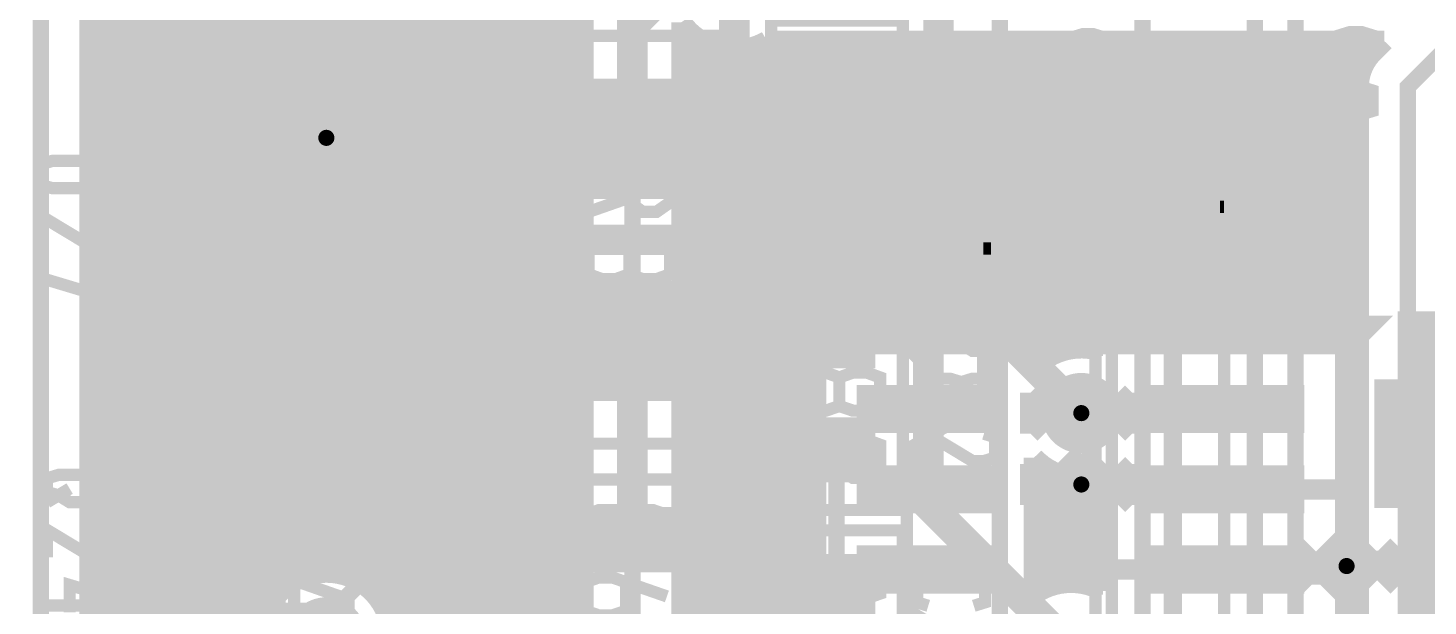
# Model space of a CAD drawing. Extents: x -10 to 131, y -93 to 209.
# Drawn here: x 94.71 to 112.14, y 41.16 to 48.36 of the extents above; entities that cross this region are included whole.
import ezdxf

# ---------------------------------------------------------------- set-up
doc = ezdxf.new("R2010")
doc.units = 0
doc.header["$MEASUREMENT"] = 0
doc.layers.get('0').update_dxf_attribs({"linetype": 'CONTINUOUS'})
for name, color, linetype in [('22-303-0_ASB', 7, 'CONTINUOUS'), ('22-303-0_AST', 7, 'CONTINUOUS'), ('22-303-0_BOT', 2, 'CONTINUOUS'), ('22-303-0_DRD', 6, 'CONTINUOUS'), ('22-303-0_DRL', 1, 'CONTINUOUS'), ('22-303-0_GND', 3, 'CONTINUOUS'), ('22-303-0_IN1', 10, 'CONTINUOUS'), ('22-303-0_SMB', 14, 'CONTINUOUS'), ('22-303-0_SMT', 9, 'CONTINUOUS'), ('22-303-0_SPB', 12, 'CONTINUOUS'), ('22-303-0_SPT', 11, 'CONTINUOUS'), ('22-303-0_SSB', 13, 'CONTINUOUS'), ('22-303-0_SST', 8, 'CONTINUOUS'), ('22-303-0_TOP', 15, 'CONTINUOUS'), ('THRUHOLE_TAP', 2, 'CONTINUOUS')]:
    doc.layers.add(name, color=color, linetype=linetype)

# ---------------------------------------------------------------- blocks, each defined once
blk = doc.blocks.new('ROUND_70')
at = {"const_width": 0.29972}
blk.add_lwpolyline([(-0.14986, 0, 1), (0.14986, 0, 1)], format="xyb", close=True, dxfattribs=at)
blk = doc.blocks.new('RECTANGLE_77')
blk.add_solid([(0.99949, 0.29972), (0.99949, -0.29972), (-0.99949, 0.29972), (-0.99949, -0.29972)])
blk = doc.blocks.new('RECTANGLE_78')
blk.add_solid([(0.84963, 0.29972), (0.84963, -0.29972), (-0.84963, 0.29972), (-0.84963, -0.29972)])
blk = doc.blocks.new('ROUND_117')
at = {"const_width": 0.10033}
blk.add_lwpolyline([(-0.050164, 0, 1), (0.050164, 0, 1)], format="xyb", close=True, dxfattribs=at)
blk = doc.blocks.new('ROUND_98')
at = {"const_width": 0.50038}
blk.add_lwpolyline([(-0.25019, 0, 1), (0.25019, 0, 1)], format="xyb", close=True, dxfattribs=at)
blk = doc.blocks.new('ROUND_100')
at = {"const_width": 0.50038}
blk.add_lwpolyline([(-0.25019, 0, 1), (0.25019, 0, 1)], format="xyb", close=True, dxfattribs=at)
blk = doc.blocks.new('ROUND_101')
at = {"const_width": 0.0635}
blk.add_lwpolyline([(-0.03175, 0, 1), (0.03175, 0, 1)], format="xyb", close=True, dxfattribs=at)
blk = doc.blocks.new('RECTANGLE_3')
blk.add_solid([(0.4826, 0.4064), (0.4826, -0.4064), (-0.4826, 0.4064), (-0.4826, -0.4064)])
blk = doc.blocks.new('RECTANGLE_10')
blk.add_solid([(1.6002, 0.8001), (1.6002, -0.8001), (-1.6002, 0.8001), (-1.6002, -0.8001)])
blk = doc.blocks.new('RECTANGLE_17')
blk.add_solid([(0.635, 0.508), (0.635, -0.508), (-0.635, 0.508), (-0.635, -0.508)])
blk = doc.blocks.new('RECTANGLE_44')
blk.add_solid([(0.7239, 0.7493), (0.7239, -0.7493), (-0.7239, 0.7493), (-0.7239, -0.7493)])
blk = doc.blocks.new('RECTANGLE_61')
blk.add_solid([(0.635, 0.3429), (0.635, -0.3429), (-0.635, 0.3429), (-0.635, -0.3429)])
blk = doc.blocks.new('ROUND_108')
at = {"const_width": 0.10033}
blk.add_lwpolyline([(-0.050164, 0, 1), (0.050164, 0, 1)], format="xyb", close=True, dxfattribs=at)

msp = doc.modelspace()

# ---------------------------------------------------------------- linework, layer by layer
at = {"layer": '22-303-0_ASB'}
for points, const_width in [([(109.5502, 47.6123), (109.5502, 45.01134), (109.34954, 44.81068), (108.20146, 44.81068), (108.20146, 39.41064), (109.34954, 39.41064), (109.5502, 39.21252), (109.5502, 36.61156), (106.70032, 36.61156), (106.70032, 40.50538), (105.6513, 41.11244), (105.6513, 43.11142), (106.70032, 43.71848), (106.70032, 47.6123), (106.90098, 47.81042), (109.34954, 47.81042), (109.5502, 47.6123), (106.70032, 47.6123)], 0.1524), ([(106.70032, 46.91126), (106.60126, 46.91126), (106.60126, 46.13148)], 0.1524), ([(109.5502, 46.91126), (109.601, 46.91126), (109.601, 46.13148), (109.601, 45.61078), (109.5502, 45.61078)], 0.1524), ([(106.70032, 46.13148), (106.60126, 46.13148), (106.60126, 45.61078), (106.60126, 43.66006)], 0.1524), ([(109.5502, 46.13148), (109.601, 46.13148)], 0.1524), ([(106.70032, 45.61078), (106.60126, 45.61078)], 0.1524), ([(109.601, 44.6405), (109.601, 45.61078)], 0.1524), ([(109.5502, 39.21252), (108.0008, 39.21252), (108.0008, 45.01134), (109.5502, 45.01134)], 0.1524), ([(108.0008, 45.01134), (108.20146, 44.81068)], 0.1524), ([(110.12932, 44.86148), (110.12932, 44.4373)], 0.254), ([(108.30052, 39.41064), (108.30052, 39.58082), (108.60024, 39.58082), (108.60024, 44.6405), (108.30052, 44.6405), (108.30052, 44.81068)], 0.1524), ([(109.00156, 39.58082), (108.92536, 39.58082), (108.92536, 44.6405), (109.00156, 44.6405), (109.00156, 39.58082), (109.601, 39.58082), (109.601, 38.61054), (109.5502, 38.61054)], 0.1524), ([(109.00156, 44.6405), (109.601, 44.6405), (109.601, 39.58082)], 0.1524), ([(110.12932, 44.64812), (111.39932, 44.64812), (111.1885, 44.4373)], 0.254), ([(106.60126, 43.73626), (105.90022, 43.73626), (105.90022, 43.48734), (106.30154, 43.48734)], 0.1524), ([(108.60024, 43.48734), (108.56976, 43.48734), (108.56976, 43.73626), (108.60024, 43.73626)], 0.1524), ([(109.601, 43.48734), (110.50016, 43.48734), (110.50016, 43.73626), (109.601, 43.73626)], 0.1524), ([(112.27054, 43.50512), (111.92002, 43.50512), (111.92002, 42.85488), (112.27054, 42.85488)], 0.1524), ([(108.60024, 42.48658), (108.56976, 42.48658), (108.56976, 42.7355), (108.60024, 42.7355)], 0.1524), ([(109.601, 42.48658), (110.50016, 42.48658), (110.50016, 42.7355), (109.601, 42.7355)], 0.1524), ([(108.60024, 41.48582), (108.56976, 41.48582), (108.56976, 41.73728), (108.60024, 41.73728)], 0.1524), ([(109.601, 41.48582), (110.50016, 41.48582), (110.50016, 41.73728), (109.601, 41.73728)], 0.1524)]:
    msp.add_lwpolyline(points, dxfattribs=dict(at, const_width=const_width))
at = {"layer": '22-303-0_AST', "const_width": 0.1524}
for points in [[(100.5205, 48.0695), (100.5205, 50.9905), (98.8822, 50.9905), (98.8822, 48.0695), (100.5205, 48.0695)], [(105.6005, 45.5295), (105.6005, 48.4505), (103.9622, 48.4505), (103.9622, 45.5295), (105.6005, 45.5295)], [(103.505, 43.18), (103.505, 48.26), (100.965, 48.26), (100.965, 43.18), (103.505, 43.18)], [(104.81056, 47.95266), (104.81056, 47.59706), (104.98074, 47.47768), (105.15092, 47.47768), (105.31856, 47.59706), (105.31856, 47.95266), (104.30256, 47.95266)], [(100.7618, 47.625), (96.1898, 47.625), (96.1898, 44.45), (100.7618, 44.45), (100.7618, 47.625)], [(104.81056, 47.65548), (104.30256, 47.47768)], [(104.81056, 46.6979), (104.98074, 46.63948), (105.15092, 46.63948), (105.31856, 46.6979), (105.31856, 47.0535), (105.15092, 47.11446), (104.98074, 47.11446), (104.81056, 47.0535), (104.81056, 46.6979), (104.64292, 46.63948), (104.47274, 46.63948), (104.30256, 46.6979), (104.30256, 47.0535), (104.47274, 47.11446), (104.64292, 47.11446), (104.81056, 47.0535)], [(99.00666, 46.46422), (98.16084, 46.46422), (97.99066, 46.52264), (97.99066, 46.87824), (98.16084, 46.9392), (99.00666, 46.9392)], [(102.1969, 46.54296), (102.1969, 46.18736), (102.36454, 46.06798), (102.53472, 46.06798), (102.7049, 46.18736), (102.7049, 46.54296), (101.6889, 46.54296)], [(97.99066, 45.62602), (97.99066, 46.101), (98.66884, 45.62602), (98.83648, 45.62602), (99.00666, 45.68444), (99.00666, 46.04004), (98.83648, 46.101)], [(102.1969, 46.24578), (101.6889, 46.06798)], [(104.30256, 46.09846), (104.47274, 46.2153), (104.64292, 46.27626), (104.98074, 46.27626), (105.15092, 46.2153), (105.31856, 46.09846), (105.31856, 45.97908), (105.15092, 45.8597), (104.98074, 45.80128), (104.64292, 45.80128), (104.47274, 45.8597), (104.30256, 45.97908), (104.30256, 46.09846)], [(102.1969, 45.29074), (102.36454, 45.22978), (102.53472, 45.22978), (102.7049, 45.29074), (102.7049, 45.64634), (102.53472, 45.70476), (102.36454, 45.70476), (102.1969, 45.64634), (102.1969, 45.29074), (102.02672, 45.22978), (101.85654, 45.22978), (101.6889, 45.29074), (101.6889, 45.64634), (101.85654, 45.70476), (102.02672, 45.70476), (102.1969, 45.64634)], [(97.99066, 45.14342), (99.00666, 44.78782), (99.00666, 45.2628)], [(105.6005, 42.3545), (105.6005, 45.2755), (103.9622, 45.2755), (103.9622, 42.3545), (105.6005, 42.3545)], [(104.81056, 44.90466), (104.81056, 44.54906), (104.98074, 44.42968), (105.15092, 44.42968), (105.31856, 44.54906), (105.31856, 44.90466), (104.30256, 44.90466)], [(101.6889, 44.51096), (101.6889, 44.74718)], [(101.6889, 44.63034), (102.7049, 44.63034), (102.53472, 44.74718)], [(104.81056, 44.60748), (104.30256, 44.42968)], [(104.81056, 43.6499), (104.98074, 43.59148), (105.15092, 43.59148), (105.31856, 43.6499), (105.31856, 44.0055), (105.15092, 44.06646), (104.98074, 44.06646), (104.81056, 44.0055), (104.81056, 43.6499), (104.64292, 43.59148), (104.47274, 43.59148), (104.30256, 43.6499), (104.30256, 44.0055), (104.47274, 44.06646), (104.64292, 44.06646), (104.81056, 44.0055)], [(96.139, 43.942), (100.711, 43.942), (100.711, 42.164), (100.457, 41.91), (100.711, 41.656), (100.711, 39.878), (96.139, 39.878), (96.139, 43.942)], [(112.27054, 43.50512), (111.92002, 43.50512), (111.92002, 42.85488), (112.27054, 42.85488)], [(97.85604, 43.1546), (97.68586, 43.09364), (97.68586, 42.85742), (97.85604, 42.799), (98.02368, 42.67962), (98.53168, 42.67962), (98.70186, 42.73804), (98.70186, 43.09364), (98.53168, 43.1546), (97.85604, 43.1546)], [(104.30256, 42.75328), (104.30256, 43.22826), (104.98074, 42.75328), (105.15092, 42.75328), (105.31856, 42.8117), (105.31856, 43.1673), (105.15092, 43.22826)], [(98.02368, 42.91584), (97.68586, 42.67962)], [(101.4095, 42.7355), (101.4095, 39.8145), (103.0478, 39.8145), (103.0478, 42.7355), (101.4095, 42.7355)], [(97.68586, 41.84142), (97.68586, 42.3164), (98.36404, 41.84142), (98.53168, 41.84142), (98.70186, 41.89984), (98.70186, 42.25544), (98.53168, 42.3164)], [(101.8159, 41.87952), (101.64826, 41.93794), (101.64826, 42.29354), (101.8159, 42.35196), (102.49408, 42.35196), (102.66426, 42.29354), (102.66426, 41.93794), (102.49408, 41.87952)], [(105.6005, 39.1795), (105.6005, 42.1005), (103.9622, 42.1005), (103.9622, 39.1795), (105.6005, 39.1795)], [(104.47274, 41.25468), (104.30256, 41.3131), (104.30256, 41.6687), (104.47274, 41.72966), (105.15092, 41.72966), (105.31856, 41.6687), (105.31856, 41.3131), (105.15092, 41.25468)], [(98.02368, 41.00322), (98.02368, 41.4782), (98.70186, 41.23944), (98.70186, 41.1226), (97.68586, 41.1226)], [(102.15626, 41.45534), (102.15626, 41.09974), (101.98608, 41.04132), (101.8159, 41.04132), (101.64826, 41.09974), (101.64826, 41.45534), (101.8159, 41.51376), (101.98608, 41.51376), (102.66426, 41.27754)]]:
    msp.add_lwpolyline(points, dxfattribs=at)
at = {"layer": '22-303-0_BOT'}
for points, const_width in [([(102.235, 19.431), (102.235, 49.911), (103.378, 51.054), (115.951, 51.054), (118.11, 53.213), (118.11, 81.534), (119.634, 83.058)], 0.2032), ([(95.8342, 58.10758), (95.8342, 34.0106)], 0.254), ([(96.0628, 58.10758), (96.0628, 33.85566)], 0.254), ([(96.2914, 58.10758), (96.2914, 33.45434)], 0.254), ([(96.52, 58.10758), (96.52, 17.3736)], 0.254), ([(96.7486, 58.10758), (96.7486, 17.3736)], 0.254), ([(96.9772, 58.10758), (96.9772, 17.47266)], 0.254), ([(97.2058, 58.10758), (97.2058, 17.5006)], 0.254), ([(97.4344, 58.10758), (97.4344, 17.5006)], 0.254), ([(97.663, 58.10758), (97.663, 41.0337)], 0.254), ([(97.8916, 58.10758), (97.8916, 41.37406)], 0.254), ([(98.1202, 58.10758), (98.1202, 41.51376)], 0.254), ([(98.3488, 58.10758), (98.3488, 41.56964)], 0.254), ([(98.5774, 58.10758), (98.5774, 41.55948)], 0.254), ([(98.806, 58.10758), (98.806, 41.4782)], 0.254), ([(99.0346, 58.10758), (99.0346, 41.29532)], 0.254), ([(99.2632, 58.10758), (99.2632, 17.5006)], 0.254), ([(99.4918, 58.10758), (99.4918, 21.63826)], 0.254), ([(99.7204, 58.10758), (99.7204, 21.8059)], 0.254), ([(99.949, 58.10758), (99.949, 34.1757)], 0.254), ([(100.1776, 58.10758), (100.1776, 34.51606)], 0.254), ([(100.4062, 58.10758), (100.4062, 34.65576)], 0.254), ([(100.6348, 58.10758), (100.6348, 34.71164)], 0.254), ([(100.8634, 58.10758), (100.8634, 34.70148)], 0.254), ([(101.092, 58.10758), (101.092, 34.6202)], 0.254), ([(101.3206, 58.10758), (101.3206, 34.43732)], 0.254), ([(101.5492, 58.10758), (101.5492, 19.85772)], 0.254), ([(94.869, 51.816), (94.869, 22.479), (94.234, 21.844), (94.234, 17.78), (93.091, 16.637), (92.583, 16.637), (91.948, 16.002), (90.551, 16.002)], 0.2032), ([(95.6056, 51.48326), (95.6056, 34.0741)], 0.254), ([(95.4786, 51.28514), (95.4786, 34.08172)], 0.254), ([(101.6254, 49.911), (101.6254, 19.95932)], 0.254), ([(102.8446, 48.43018), (102.8446, 19.95932)], 0.254), ([(102.9208, 48.3362), (102.9208, 19.85772)], 0.254), ([(115.951, 48.133), (115.697, 48.387), (112.649, 48.387), (111.887, 47.625), (111.887, 32.893), (110.871, 31.877), (110.871, 24.892), (110.236, 24.257), (110.236, 20.828), (110.871, 20.193), (114.3, 20.193), (114.3, 20.701), (116.459, 22.86), (116.586, 22.86)], 0.2032), ([(101.6254, 48.2854), (95.4786, 48.2854)], 0.254), ([(102.97414, 48.2854), (102.8446, 48.2854)], 0.254), ([(103.1494, 48.16856), (103.1494, 19.1516)], 0.254), ([(103.8352, 48.1584), (103.8352, 19.1516)], 0.254), ([(111.5949, 48.1965), (103.9114, 48.1965)], 0.254), ([(111.5949, 48.1965), (103.9114, 48.1965)], 0.254), ([(104.0638, 48.1965), (104.0638, 19.1516)], 0.254), ([(104.2924, 48.1965), (104.2924, 19.1516)], 0.254), ([(104.521, 48.1965), (104.521, 24.7777)], 0.254), ([(104.7496, 48.1965), (104.7496, 44.41952)], 0.254), ([(104.9782, 48.1965), (104.9782, 44.41952)], 0.254), ([(105.2068, 48.1965), (105.2068, 44.41952)], 0.254), ([(105.4354, 48.1965), (105.4354, 44.41952)], 0.254), ([(105.664, 48.1965), (105.664, 44.41952)], 0.254), ([(105.8926, 48.1965), (105.8926, 44.41952)], 0.254), ([(106.1212, 48.1965), (106.1212, 44.41952)], 0.254), ([(106.3498, 48.1965), (106.3498, 44.41952)], 0.254), ([(106.5784, 48.1965), (106.5784, 44.41952)], 0.254), ([(106.807, 48.1965), (106.807, 44.41952)], 0.254), ([(107.0356, 48.1965), (107.0356, 44.41952)], 0.254), ([(107.2642, 48.1965), (107.2642, 44.14266)], 0.254), ([(107.4928, 48.1965), (107.4928, 44.2976)], 0.254), ([(107.7214, 48.1965), (107.7214, 44.3611)], 0.254), ([(107.95, 48.1965), (107.95, 44.35856)], 0.254), ([(108.1786, 48.1965), (108.1786, 44.41952)], 0.254), ([(108.4072, 48.1965), (108.4072, 44.41952)], 0.254), ([(108.6358, 48.1965), (108.6358, 44.41952)], 0.254), ([(108.8644, 48.1965), (108.8644, 44.41952)], 0.254), ([(109.093, 48.1965), (109.093, 44.41952)], 0.254), ([(109.3216, 48.1965), (109.3216, 44.41952)], 0.254), ([(109.5502, 48.1965), (109.5502, 44.41952)], 0.254), ([(109.7788, 48.1965), (109.7788, 44.41952)], 0.254), ([(110.0074, 48.1965), (110.0074, 44.41952)], 0.254), ([(110.236, 48.1965), (110.236, 44.41952)], 0.254), ([(110.4646, 48.1965), (110.4646, 44.41952)], 0.254), ([(110.6932, 48.1965), (110.6932, 44.41952)], 0.254), ([(110.9218, 48.1965), (110.9218, 44.41952)], 0.254), ([(111.1504, 48.1965), (111.1504, 33.01746)], 0.254), ([(111.379, 48.1965), (111.379, 47.96028)], 0.254), ([(111.5949, 48.1965), (111.4552, 48.0568)], 0.254), ([(101.6254, 48.0568), (95.4786, 48.0568)], 0.254), ([(111.4552, 48.0568), (102.8446, 48.0568)], 0.254), ([(103.378, 48.09744), (103.378, 19.1516)], 0.254), ([(103.6066, 48.09236), (103.6066, 19.1516)], 0.254), ([(101.6254, 47.8282), (95.4786, 47.8282)], 0.254), ([(111.31296, 47.8282), (102.8446, 47.8282)], 0.254), ([(111.2774, 47.625), (111.2774, 33.14446)], 0.254), ([(101.6254, 47.5996), (95.4786, 47.5996)], 0.254), ([(111.2774, 47.5996), (102.8446, 47.5996)], 0.254), ([(101.6254, 47.371), (95.4786, 47.371)], 0.254), ([(111.2774, 47.371), (102.8446, 47.371)], 0.254), ([(101.6254, 47.1424), (95.4786, 47.1424)], 0.254), ([(111.2774, 47.1424), (102.8446, 47.1424)], 0.254), ([(101.6254, 46.9138), (95.4786, 46.9138)], 0.254), ([(111.2774, 46.9138), (102.8446, 46.9138)], 0.254), ([(101.6254, 46.6852), (95.4786, 46.6852)], 0.254), ([(111.2774, 46.6852), (102.8446, 46.6852)], 0.254), ([(101.6254, 46.4566), (95.4786, 46.4566)], 0.254), ([(111.2774, 46.4566), (102.8446, 46.4566)], 0.254), ([(101.6254, 46.228), (95.4786, 46.228)], 0.254), ([(111.2774, 46.228), (102.8446, 46.228)], 0.254), ([(101.6254, 45.9994), (95.4786, 45.9994)], 0.254), ([(111.2774, 45.9994), (102.8446, 45.9994)], 0.254), ([(101.6254, 45.7708), (95.4786, 45.7708)], 0.254), ([(111.2774, 45.7708), (102.8446, 45.7708)], 0.254), ([(101.6254, 45.5422), (95.4786, 45.5422)], 0.254), ([(111.2774, 45.5422), (102.8446, 45.5422)], 0.254), ([(101.6254, 45.3136), (95.4786, 45.3136)], 0.254), ([(111.2774, 45.3136), (102.8446, 45.3136)], 0.254), ([(101.6254, 45.085), (95.4786, 45.085)], 0.254), ([(111.2774, 45.085), (102.8446, 45.085)], 0.254), ([(101.6254, 44.8564), (95.4786, 44.8564)], 0.254), ([(111.2774, 44.8564), (102.8446, 44.8564)], 0.254), ([(101.6254, 44.6278), (95.4786, 44.6278)], 0.254), ([(111.2774, 44.6278), (102.8446, 44.6278)], 0.254), ([(101.6254, 44.3992), (95.4786, 44.3992)], 0.254), ([(104.51846, 44.3992), (102.8446, 44.3992)], 0.254), ([(104.51846, 44.41952), (104.51846, 43.41876)], 0.254), ([(107.23372, 44.41952), (104.51846, 44.41952)], 0.254), ([(107.23372, 44.41952), (107.23372, 44.11218)], 0.254), ([(108.09224, 44.3992), (107.23372, 44.3992)], 0.254), ([(108.09224, 44.41952), (108.09224, 44.323)], 0.254), ([(111.10976, 44.41952), (108.09224, 44.41952)], 0.254), ([(111.10976, 44.41952), (111.10976, 43.41876)], 0.254), ([(111.2774, 44.3992), (111.10976, 44.3992)], 0.254), ([(101.6254, 44.1706), (95.4786, 44.1706)], 0.254), ([(104.51846, 44.1706), (102.8446, 44.1706)], 0.254), ([(107.29214, 44.1706), (107.23372, 44.1706)], 0.254), ([(111.2774, 44.1706), (111.10976, 44.1706)], 0.254), ([(101.6254, 43.942), (95.4786, 43.942)], 0.254), ([(104.51846, 43.942), (102.8446, 43.942)], 0.254), ([(111.2774, 43.942), (111.10976, 43.942)], 0.254), ([(101.6254, 43.7134), (95.4786, 43.7134)], 0.254), ([(104.51846, 43.7134), (102.8446, 43.7134)], 0.254), ([(109.601, 43.6118), (108.55452, 43.6118), (108.50372, 43.561), (107.823, 43.561)], 0.381), ([(111.2774, 43.7134), (111.10976, 43.7134)], 0.254), ([(101.6254, 43.4848), (95.4786, 43.4848)], 0.254), ([(104.51846, 43.4848), (102.8446, 43.4848)], 0.254), ([(111.2774, 43.4848), (111.10976, 43.4848)], 0.254), ([(104.51846, 43.41876), (104.51846, 42.80408)], 0.254), ([(111.10976, 43.41876), (111.10976, 42.80408)], 0.254), ([(101.6254, 43.2562), (95.4786, 43.2562)], 0.254), ([(104.51846, 43.2562), (102.8446, 43.2562)], 0.254), ([(111.2774, 43.2562), (111.10976, 43.2562)], 0.254), ([(101.6254, 43.0276), (95.4786, 43.0276)], 0.254), ([(104.51846, 43.0276), (102.8446, 43.0276)], 0.254), ([(107.23372, 43.00728), (107.23372, 42.80408)], 0.254), ([(107.2642, 42.9768), (107.2642, 41.32326)], 0.254), ([(111.2774, 43.0276), (111.10976, 43.0276)], 0.254), ([(101.6254, 42.799), (95.4786, 42.799)], 0.254), ([(104.51846, 42.799), (102.8446, 42.799)], 0.254), ([(104.51846, 42.80408), (104.51846, 42.42054)], 0.254), ([(107.23372, 42.80408), (107.23372, 42.42054)], 0.254), ([(107.55376, 42.799), (107.23372, 42.799)], 0.254), ([(107.4928, 42.8244), (107.4928, 41.42232)], 0.254), ([(107.7214, 42.75836), (107.7214, 41.44772)], 0.254), ([(107.95, 42.76344), (107.95, 41.40708)], 0.254), ([(108.09224, 42.799), (108.09224, 42.42054)], 0.254), ([(111.10976, 42.80408), (111.10976, 42.42054)], 0.254), ([(111.2774, 42.799), (111.10976, 42.799)], 0.254), ([(101.6254, 42.5704), (95.4786, 42.5704)], 0.254), ([(104.51846, 42.5704), (102.8446, 42.5704)], 0.254), ([(108.09224, 42.5704), (107.23372, 42.5704)], 0.254), ([(107.823, 42.672), (107.88396, 42.61104), (109.601, 42.61104)], 0.381), ([(108.09224, 42.61104), (109.601, 42.61104)], 0.254), ([(111.10976, 42.61104), (109.601, 42.61104)], 0.254), ([(111.2774, 42.5704), (111.10976, 42.5704)], 0.254), ([(104.51846, 42.42054), (104.51846, 41.80332)], 0.254), ([(107.23372, 42.42054), (107.23372, 41.80332)], 0.254), ([(108.09224, 42.42054), (108.09224, 41.80332)], 0.254), ([(111.10976, 42.42054), (111.10976, 41.80332)], 0.254), ([(101.6254, 42.3418), (95.4786, 42.3418)], 0.254), ([(104.51846, 42.3418), (102.8446, 42.3418)], 0.254), ([(108.09224, 42.3418), (107.23372, 42.3418)], 0.254), ([(111.2774, 42.3418), (111.10976, 42.3418)], 0.254), ([(101.6254, 42.1132), (95.4786, 42.1132)], 0.254), ([(104.51846, 42.1132), (102.8446, 42.1132)], 0.254), ([(108.09224, 42.1132), (107.23372, 42.1132)], 0.254), ([(111.2774, 42.1132), (111.10976, 42.1132)], 0.254), ([(101.6254, 41.8846), (95.4786, 41.8846)], 0.254), ([(104.51846, 41.8846), (102.8446, 41.8846)], 0.254), ([(108.09224, 41.8846), (107.23372, 41.8846)], 0.254), ([(111.2774, 41.8846), (111.10976, 41.8846)], 0.254), ([(104.51846, 41.80332), (104.51846, 41.41978)], 0.254), ([(107.23372, 41.80332), (107.23372, 41.41978)], 0.254), ([(108.09224, 41.80332), (108.09224, 41.41978)], 0.254), ([(109.601, 41.61282), (111.252, 41.61282), (111.29518, 41.656), (111.125, 41.656)], 0.381), ([(111.125, 41.656), (111.29518, 41.656), (111.252, 41.61282), (109.601, 41.61282)], 0.381), ([(111.10976, 41.80332), (111.10976, 41.41978)], 0.254), ([(101.6254, 41.656), (95.4786, 41.656)], 0.254), ([(104.51846, 41.656), (102.8446, 41.656)], 0.254), ([(108.09224, 41.656), (107.23372, 41.656)], 0.254), ([(108.09224, 41.61282), (109.601, 41.61282)], 0.254), ([(111.10976, 41.61282), (109.601, 41.61282)], 0.254), ([(111.2774, 41.656), (111.10976, 41.656)], 0.254), ([(97.96018, 41.4274), (95.4786, 41.4274)], 0.254), ([(101.6254, 41.4274), (98.88982, 41.4274)], 0.254), ([(104.51846, 41.4274), (102.8446, 41.4274)], 0.254), ([(104.51846, 41.41978), (104.51846, 40.8051)], 0.254), ([(107.51566, 41.4274), (107.23372, 41.4274)], 0.254), ([(107.23372, 41.41978), (107.23372, 41.30294)], 0.254), ([(108.09224, 41.4274), (107.87634, 41.4274)], 0.254), ([(108.09224, 41.41978), (108.09224, 41.34358)], 0.254), ([(111.2774, 41.4274), (111.10976, 41.4274)], 0.254), ([(111.10976, 41.41978), (111.10976, 40.8051)], 0.254), ([(97.74174, 41.1988), (95.4786, 41.1988)], 0.254), ([(101.6254, 41.1988), (99.10826, 41.1988)], 0.254), ([(104.51846, 41.1988), (102.8446, 41.1988)], 0.254), ([(111.2774, 41.1988), (111.10976, 41.1988)], 0.254)]:
    msp.add_lwpolyline(points, dxfattribs=dict(at, const_width=const_width))
at = {"layer": '22-303-0_BOT', "const_width": 0.254}
for points in [[(102.8446, 48.43018, 0.2440527), (103.505, 48.08742)], [(102.8446, 48.43018, 0.2440527), (103.505, 48.08742)], [(103.505, 48.08728, 0.1325025), (103.9112, 48.19685)], [(103.505, 48.08728, 0.1325025), (103.9112, 48.19685)], [(111.4552, 48.0568, 0.1989124), (111.27634, 47.625)], [(111.4552, 48.0568, 0.1989124), (111.27634, 47.625)], [(107.823, 44.36872, 0.2076066), (107.2331, 44.11276)], [(108.09224, 44.323, 0.085115), (107.823, 44.36917)], [(107.23372, 43.00728, 0.207008), (107.823, 42.75239)], [(107.823, 42.75328, 0.0851145), (108.09209, 42.79942)], [(98.425, 41.57472, 0.4142136), (97.61728, 40.767)], [(99.23272, 40.767, 0.4142136), (98.425, 41.57472)], [(107.696, 41.44772, 0.1534184), (107.23399, 41.30254)], [(108.09224, 41.34358, 0.1289333), (107.696, 41.44748)]]:
    msp.add_lwpolyline(points, format="xyb", dxfattribs=at)
at = {"layer": '22-303-0_DRD', "const_width": 0.254}
for points in [[(97.79, 46.736), (98.425, 47.371)], [(97.79, 46.736), (98.425, 47.371)], [(98.425, 47.371), (99.06, 46.736)], [(98.425, 47.371), (99.06, 46.736)], [(97.79, 47.244), (97.79, 46.736)], [(98.425, 46.609), (97.79, 47.244)], [(97.79, 47.244), (97.79, 46.736)], [(98.425, 46.609), (97.79, 47.244)], [(99.06, 47.244), (98.425, 46.609)], [(99.06, 47.244), (98.425, 46.609)], [(99.06, 46.736), (99.06, 47.244)], [(99.06, 46.736), (99.06, 47.244)], [(107.188, 43.307), (107.823, 43.942)], [(107.188, 43.815), (107.188, 43.307)], [(107.823, 43.18), (107.188, 43.815)], [(107.823, 43.942), (108.458, 43.307)], [(108.458, 43.815), (107.823, 43.18)], [(108.458, 43.307), (108.458, 43.815)], [(107.188, 42.418), (107.823, 43.053)], [(107.188, 42.926), (107.188, 42.418)], [(107.823, 42.291), (107.188, 42.926)], [(107.823, 43.053), (108.458, 42.418)], [(108.458, 42.926), (107.823, 42.291)], [(108.458, 42.418), (108.458, 42.926)], [(110.49, 41.402), (111.125, 42.037)], [(110.49, 41.402), (111.125, 42.037)], [(110.49, 41.91), (110.49, 41.402)], [(111.125, 41.275), (110.49, 41.91)], [(110.49, 41.91), (110.49, 41.402)], [(111.125, 41.275), (110.49, 41.91)], [(111.125, 42.037), (111.76, 41.402)], [(111.125, 42.037), (111.76, 41.402)], [(111.76, 41.91), (111.125, 41.275)], [(111.76, 41.91), (111.125, 41.275)], [(111.76, 41.402), (111.76, 41.91)], [(111.76, 41.402), (111.76, 41.91)], [(97.79, 40.513), (98.425, 41.148)], [(98.425, 41.148), (99.06, 40.513)]]:
    msp.add_lwpolyline(points, dxfattribs=at)
at = {"layer": '22-303-0_IN1'}
for points, const_width in [([(111.76, 95.504), (111.76, 80.899), (112.014, 80.645), (112.014, 66.929), (113.538, 65.405), (113.538, 64.389), (112.395, 63.246), (112.395, 62.611), (112.522, 62.484), (112.522, 54.864), (110.49, 52.832), (110.49, 38.862), (110.871, 38.481), (110.871, 29.591), (111.379, 29.083), (111.379, 26.416), (110.998, 26.035), (110.998, 22.098), (109.982, 21.082), (109.982, 18.669)], 0.2032), ([(112.903, 65.151), (112.522, 65.151), (112.014, 64.643), (112.014, 63.627), (111.9505, 63.627), (111.9505, 62.357), (112.014, 62.357), (112.014, 54.991), (109.982, 52.959), (109.982, 31.369), (109.601, 30.988), (109.601, 29.845), (110.871, 28.575), (110.871, 26.797), (110.49, 26.416), (110.49, 22.225), (107.95, 19.685), (107.95, 18.669)], 0.2032), ([(74.93, -17.78), (74.93, -17.907), (79.883, -22.86), (101.346, -22.86), (105.283, -18.923), (105.283, -13.335), (111.506, -7.112), (111.506, -0.762), (108.585, 2.159), (108.585, 16.891), (107.315, 18.161), (107.315, 27.305), (108.585, 28.575), (108.585, 56.515)], 0.2032), ([(106.807, 54.61), (106.807, 17.907), (108.077, 16.637), (108.077, 6.35), (107.315, 5.588), (107.315, 1.143)], 0.2032), ([(106.172, -1.143), (106.172, 5.715), (107.569, 7.112), (107.569, 16.383), (104.521, 19.431), (104.521, 33.782), (103.505, 34.798), (103.505, 48.895)], 0.381), ([(114.554, 44.704), (111.887, 44.704), (111.887, 40.767)], 0.254), ([(111.9886, 44.704), (111.9886, 40.767)], 0.254), ([(112.2172, 44.704), (112.2172, 40.767)], 0.254), ([(114.7318, 44.5262), (111.887, 44.5262)], 0.254), ([(114.9604, 44.2976), (111.887, 44.2976)], 0.254), ([(115.189, 44.069), (111.887, 44.069)], 0.254), ([(115.189, 43.8404), (111.887, 43.8404)], 0.254), ([(115.189, 43.6118), (111.887, 43.6118)], 0.254), ([(115.189, 43.3832), (111.887, 43.3832)], 0.254), ([(115.189, 43.1546), (111.887, 43.1546)], 0.254), ([(115.189, 42.926), (111.887, 42.926)], 0.254), ([(115.189, 42.6974), (111.887, 42.6974)], 0.254), ([(115.189, 42.4688), (111.887, 42.4688)], 0.254), ([(115.189, 42.2402), (111.887, 42.2402)], 0.254), ([(115.189, 42.0116), (111.887, 42.0116)], 0.254), ([(115.189, 41.783), (111.887, 41.783)], 0.254), ([(115.189, 41.5544), (111.887, 41.5544)], 0.254), ([(115.189, 41.3258), (111.887, 41.3258)], 0.254), ([(115.189, 41.0972), (111.887, 41.0972)], 0.254)]:
    msp.add_lwpolyline(points, dxfattribs=dict(at, const_width=const_width))
at = {"layer": '22-303-0_SSB'}
for points, const_width in [([(109.5502, 47.6123), (109.5502, 45.01134), (109.34954, 44.81068), (108.20146, 44.81068), (108.20146, 39.41064), (109.34954, 39.41064), (109.5502, 39.21252), (109.5502, 36.61156), (106.70032, 36.61156), (106.70032, 40.50538), (105.6513, 41.11244), (105.6513, 43.11142), (106.70032, 43.71848), (106.70032, 47.6123), (106.90098, 47.81042), (109.34954, 47.81042), (109.5502, 47.6123), (106.70032, 47.6123)], 0.1524), ([(106.70032, 46.91126), (106.60126, 46.91126), (106.60126, 46.13148)], 0.1524), ([(109.5502, 46.91126), (109.601, 46.91126), (109.601, 46.13148), (109.601, 45.61078), (109.5502, 45.61078)], 0.1524), ([(106.70032, 46.13148), (106.60126, 46.13148), (106.60126, 45.61078), (106.60126, 43.66006)], 0.1524), ([(109.5502, 46.13148), (109.601, 46.13148)], 0.1524), ([(106.70032, 45.61078), (106.60126, 45.61078)], 0.1524), ([(109.601, 44.6405), (109.601, 45.61078)], 0.1524), ([(109.5502, 39.21252), (108.0008, 39.21252), (108.0008, 45.01134), (109.5502, 45.01134)], 0.1524), ([(108.0008, 45.01134), (108.20146, 44.81068)], 0.1524), ([(110.12932, 44.86148), (110.12932, 44.4373)], 0.254), ([(108.30052, 39.41064), (108.30052, 39.58082), (108.60024, 39.58082), (108.60024, 44.6405), (108.30052, 44.6405), (108.30052, 44.81068)], 0.1524), ([(109.00156, 39.58082), (108.92536, 39.58082), (108.92536, 44.6405), (109.00156, 44.6405), (109.00156, 39.58082), (109.601, 39.58082), (109.601, 38.61054), (109.5502, 38.61054)], 0.1524), ([(109.00156, 44.6405), (109.601, 44.6405), (109.601, 39.58082)], 0.1524), ([(110.12932, 44.64812), (111.39932, 44.64812), (111.1885, 44.4373)], 0.254), ([(106.60126, 43.73626), (105.90022, 43.73626), (105.90022, 43.48734), (106.30154, 43.48734)], 0.1524), ([(108.60024, 43.48734), (108.56976, 43.48734), (108.56976, 43.73626), (108.60024, 43.73626)], 0.1524), ([(109.601, 43.48734), (110.50016, 43.48734), (110.50016, 43.73626), (109.601, 43.73626)], 0.1524), ([(108.60024, 42.48658), (108.56976, 42.48658), (108.56976, 42.7355), (108.60024, 42.7355)], 0.1524), ([(109.601, 42.48658), (110.50016, 42.48658), (110.50016, 42.7355), (109.601, 42.7355)], 0.1524), ([(108.60024, 41.48582), (108.56976, 41.48582), (108.56976, 41.73728), (108.60024, 41.73728)], 0.1524), ([(109.601, 41.48582), (110.50016, 41.48582), (110.50016, 41.73728), (109.601, 41.73728)], 0.1524)]:
    msp.add_lwpolyline(points, dxfattribs=dict(at, const_width=const_width))
at = {"layer": '22-303-0_SST', "const_width": 0.1524}
for points in [[(100.5205, 48.0695), (100.5205, 50.9905), (98.8822, 50.9905), (98.8822, 48.0695), (100.5205, 48.0695)], [(105.6005, 45.5295), (105.6005, 48.4505), (103.9622, 48.4505), (103.9622, 45.5295), (105.6005, 45.5295)], [(103.505, 43.18), (100.965, 43.18), (100.965, 48.26), (103.505, 48.26), (103.505, 43.18)], [(107.69346, 47.98314), (107.69346, 48.23714), (107.8357, 48.28032), (107.9754, 48.28032), (108.11764, 48.23714), (108.11764, 47.98314), (107.9754, 47.93996), (107.8357, 47.93996), (107.27182, 48.11014)], [(111.02848, 48.01108), (111.02848, 48.26508), (111.16818, 48.30826), (111.31042, 48.30826), (111.45012, 48.26508), (111.45012, 48.01108), (111.31042, 47.9679), (111.16818, 47.9679), (110.6043, 48.13808)], [(108.6993, 48.0949), (109.54512, 47.8409), (109.54512, 48.18126)], [(106.45648, 47.72406), (106.45648, 47.47006), (106.59618, 47.3837), (106.73842, 47.3837), (106.87812, 47.47006), (106.87812, 47.72406), (106.0323, 47.72406)], [(110.6043, 47.2821), (110.6043, 47.62246), (111.16818, 47.2821), (111.31042, 47.2821), (111.45012, 47.32528), (111.45012, 47.57928), (111.31042, 47.62246)], [(100.5078, 47.625), (100.7364, 47.625), (100.7364, 44.45), (96.1898, 44.45), (96.1898, 47.625), (100.5078, 47.625)], [(106.45648, 47.5107), (106.0323, 47.3837)], [(107.41152, 47.59452), (107.27182, 47.50816), (107.27182, 47.34052), (107.41152, 47.25416), (107.55376, 47.25416), (107.8357, 47.42434), (108.11764, 47.25416), (108.11764, 47.59452)], [(108.98124, 47.1551), (108.98124, 47.49546), (109.54512, 47.32528), (109.54512, 47.24146), (108.6993, 47.24146)], [(106.45648, 46.74108), (106.59618, 46.6979), (106.73842, 46.6979), (106.87812, 46.74108), (106.87812, 46.99508), (106.73842, 47.03826), (106.59618, 47.03826), (106.45648, 46.99508), (106.45648, 46.74108), (106.31424, 46.6979), (106.172, 46.6979), (106.0323, 46.74108), (106.0323, 46.99508), (106.172, 47.03826), (106.31424, 47.03826), (106.45648, 46.99508)], [(95.7199, 46.36262), (95.01378, 46.36262), (94.87154, 46.4058), (94.87154, 46.6598), (95.01378, 46.70298), (95.7199, 46.70298)], [(106.0323, 46.22546), (106.172, 46.30928), (106.31424, 46.35246), (106.59618, 46.35246), (106.73842, 46.30928), (106.87812, 46.22546), (106.87812, 46.1391), (106.73842, 46.05528), (106.59618, 46.0121), (106.31424, 46.0121), (106.172, 46.05528), (106.0323, 46.1391), (106.0323, 46.22546)], [(94.87154, 45.67682), (94.87154, 46.01718), (95.43542, 45.67682), (95.57766, 45.67682), (95.7199, 45.72), (95.7199, 45.974), (95.57766, 46.01718)], [(94.87154, 45.24502), (95.7199, 44.99102), (95.7199, 45.33138)], [(105.6005, 42.3545), (105.6005, 45.2755), (103.9622, 45.2755), (103.9622, 42.3545), (105.6005, 42.3545)], [(106.32948, 44.67606), (106.32948, 44.42206), (106.46918, 44.3357), (106.61142, 44.3357), (106.75112, 44.42206), (106.75112, 44.67606), (105.9053, 44.67606)], [(106.32948, 44.4627), (105.9053, 44.3357)], [(96.139, 43.942), (96.139, 39.878), (100.711, 39.878), (100.711, 41.656), (100.457, 41.91), (100.711, 42.164), (100.711, 43.942), (96.139, 43.942)], [(106.32948, 43.69308), (106.46918, 43.6499), (106.61142, 43.6499), (106.75112, 43.69308), (106.75112, 43.94708), (106.61142, 43.99026), (106.46918, 43.99026), (106.32948, 43.94708), (106.32948, 43.69308), (106.18724, 43.6499), (106.045, 43.6499), (105.9053, 43.69308), (105.9053, 43.94708), (106.045, 43.99026), (106.18724, 43.99026), (106.32948, 43.94708)], [(105.9053, 42.9641), (105.9053, 43.30446), (106.46918, 42.9641), (106.61142, 42.9641), (106.75112, 43.00728), (106.75112, 43.26128), (106.61142, 43.30446)], [(95.08998, 42.79138), (94.94774, 42.7482), (94.94774, 42.57802), (95.08998, 42.53738), (95.22968, 42.45102), (95.65386, 42.45102), (95.7961, 42.4942), (95.7961, 42.7482), (95.65386, 42.79138), (95.08998, 42.79138)], [(95.22968, 42.6212), (94.94774, 42.45102)], [(101.4095, 42.7355), (101.4095, 39.8145), (103.0478, 39.8145), (103.0478, 42.7355), (101.4095, 42.7355)], [(94.94774, 41.76522), (94.94774, 42.10558), (95.51162, 41.76522), (95.65386, 41.76522), (95.7961, 41.8084), (95.7961, 42.0624), (95.65386, 42.10558)], [(105.6005, 39.1795), (105.6005, 42.1005), (103.9622, 42.1005), (103.9622, 39.1795), (105.6005, 39.1795)], [(95.22968, 41.07942), (95.22968, 41.41978), (95.7961, 41.2496), (95.7961, 41.16578), (94.94774, 41.16578)], [(105.918, 41.1607), (105.7783, 41.20388), (105.7783, 41.45788), (105.918, 41.50106), (106.48442, 41.50106), (106.62412, 41.45788), (106.62412, 41.20388), (106.48442, 41.1607)]]:
    msp.add_lwpolyline(points, dxfattribs=at)
at = {"layer": '22-303-0_TOP'}
for points, const_width in [([(107.823, 43.561), (106.045, 45.339), (106.045, 49.657), (104.8893, 50.8127), (104.775, 50.8127)], 0.381), ([(99.695, 48.8188), (99.7458, 48.768), (99.7458, 46.99), (102.2223, 46.99), (102.235, 46.9773)], 0.381), ([(103.505, 48.895), (102.743, 48.895), (102.235, 48.387), (102.235, 46.9773)], 0.381), ([(103.505, 48.895), (102.743, 48.895), (102.235, 48.387), (102.235, 46.9773)], 0.381), ([(103.505, 48.895), (102.743, 48.895), (102.235, 48.387), (102.235, 46.9773)], 0.381), ([(102.235, 46.9773), (102.3493, 46.9773), (103.0732, 47.7012), (104.775, 47.7012)], 0.381), ([(97.282, 42.926), (95.758, 42.926), (95.758, 46.228), (96.52, 46.99), (97.155, 46.99)], 0.381), ([(98.425, 46.99), (98.425, 46.482), (97.9678, 46.0248), (97.155, 46.0248)], 0.381), ([(98.425, 46.99), (98.425, 46.482), (97.9678, 46.0248), (97.155, 46.0248)], 0.381), ([(104.775, 46.2788), (104.775, 44.5262)], 0.381), ([(97.155, 45.085), (98.171, 45.085), (99.187, 46.101), (100.965, 46.101), (101.346, 45.72), (103.124, 45.72), (103.632, 45.212), (103.632, 43.7388), (104.267, 43.1038), (104.775, 43.1038)], 0.381), ([(102.235, 44.4627), (101.4476, 44.4627), (100.8253, 45.085), (99.7458, 45.085)], 0.381), ([(111.887, 44.704), (111.887, 40.767)], 0.254), ([(114.554, 44.704), (111.887, 44.704)], 0.254), ([(111.9886, 44.704), (111.9886, 40.767)], 0.254), ([(112.2172, 44.704), (112.2172, 40.767)], 0.254), ([(102.235, 44.4627), (102.235, 41.9862)], 0.381), ([(107.696, 40.64), (105.918, 42.418), (105.918, 44.2722), (105.664, 44.5262), (104.775, 44.5262)], 0.381), ([(114.7318, 44.5262), (111.887, 44.5262)], 0.254), ([(114.9604, 44.2976), (111.887, 44.2976)], 0.254), ([(115.189, 44.069), (111.887, 44.069)], 0.254), ([(115.189, 43.8404), (111.887, 43.8404)], 0.254), ([(115.189, 43.6118), (111.887, 43.6118)], 0.254), ([(115.189, 43.3832), (111.887, 43.3832)], 0.254), ([(115.189, 43.1546), (111.887, 43.1546)], 0.254), ([(98.425, 38.8112), (96.6978, 38.8112), (95.758, 39.751), (95.758, 42.926), (97.282, 42.926)], 0.381), ([(104.775, 43.1038), (104.775, 41.3512)], 0.2032), ([(115.189, 42.926), (111.887, 42.926)], 0.254), ([(115.189, 42.6974), (111.887, 42.6974)], 0.254), ([(115.189, 42.4688), (111.887, 42.4688)], 0.254), ([(115.189, 42.2402), (111.887, 42.2402)], 0.254), ([(102.235, 41.9862), (102.87, 41.9862), (103.632, 41.2242), (103.632, 37.8333), (104.013, 37.4523), (104.775, 37.4523)], 0.381), ([(98.425, 40.767), (98.425, 41.021), (99.314, 41.91), (99.568, 41.91)], 0.2032), ([(115.189, 42.0116), (111.887, 42.0116)], 0.254), ([(115.189, 41.783), (111.887, 41.783)], 0.254), ([(115.189, 41.5544), (111.887, 41.5544)], 0.254), ([(115.189, 41.3258), (111.887, 41.3258)], 0.254), ([(115.189, 41.0972), (111.887, 41.0972)], 0.254)]:
    msp.add_lwpolyline(points, dxfattribs=dict(at, const_width=const_width))

# ---------------------------------------------------------------- block references
at = {"layer": '22-303-0_BOT'}
for name, p in [('ROUND_70', (98.425, 46.99)), ('RECTANGLE_78', (105.87482, 43.6118)), ('ROUND_70', (107.823, 43.561)), ('RECTANGLE_77', (109.601, 43.6118)), ('RECTANGLE_78', (105.87482, 42.61104)), ('ROUND_70', (107.823, 42.672)), ('RECTANGLE_77', (109.601, 42.61104)), ('RECTANGLE_78', (105.87482, 41.61282)), ('RECTANGLE_77', (109.601, 41.61282)), ('ROUND_70', (111.125, 41.656))]:
    msp.add_blockref(name, p, dxfattribs=at)
at = {"layer": '22-303-0_DRL'}
for p in [(98.425, 46.99), (107.823, 43.561), (107.823, 42.672), (111.125, 41.656)]:
    msp.add_blockref('ROUND_117', p, dxfattribs=at)
at = {"layer": '22-303-0_GND'}
for name, p in [('ROUND_101', (98.425, 46.99)), ('ROUND_100', (107.823, 43.561)), ('ROUND_101', (107.823, 42.672)), ('ROUND_101', (111.125, 41.656)), ('ROUND_98', (98.425, 40.767))]:
    msp.add_blockref(name, p, dxfattribs=at)
at = {"layer": '22-303-0_IN1'}
for p in [(98.425, 46.99), (107.823, 43.561), (107.823, 42.672), (111.125, 41.656)]:
    msp.add_blockref('ROUND_70', p, dxfattribs=at)
at = {"layer": '22-303-0_SMB'}
for name, p in [('RECTANGLE_78', (105.87482, 43.6118)), ('RECTANGLE_77', (109.601, 43.6118)), ('RECTANGLE_78', (105.87482, 42.61104)), ('RECTANGLE_77', (109.601, 42.61104)), ('RECTANGLE_78', (105.87482, 41.61282)), ('RECTANGLE_77', (109.601, 41.61282))]:
    msp.add_blockref(name, p, dxfattribs=at)
at = {"layer": '22-303-0_SMT'}
for name, p in [('RECTANGLE_3', (104.775, 47.7012)), ('RECTANGLE_44', (102.235, 46.9773)), ('RECTANGLE_61', (97.155, 46.99)), ('RECTANGLE_61', (99.7458, 46.99)), ('RECTANGLE_3', (104.775, 46.2788)), ('RECTANGLE_61', (97.155, 46.0248)), ('RECTANGLE_61', (97.155, 45.085)), ('RECTANGLE_61', (99.7458, 45.085)), ('RECTANGLE_44', (102.235, 44.4627)), ('RECTANGLE_3', (104.775, 44.5262)), ('RECTANGLE_10', (113.07064, 43.18)), ('RECTANGLE_17', (97.282, 42.926)), ('RECTANGLE_3', (104.775, 43.1038)), ('RECTANGLE_17', (99.568, 41.91)), ('RECTANGLE_3', (102.235, 41.9862)), ('RECTANGLE_3', (104.775, 41.3512)), ('RECTANGLE_17', (97.282, 40.894))]:
    msp.add_blockref(name, p, dxfattribs=at)
at = {"layer": '22-303-0_SPB'}
for name, p in [('RECTANGLE_78', (105.87482, 43.6118)), ('RECTANGLE_77', (109.601, 43.6118)), ('RECTANGLE_78', (105.87482, 42.61104)), ('RECTANGLE_77', (109.601, 42.61104)), ('RECTANGLE_78', (105.87482, 41.61282)), ('RECTANGLE_77', (109.601, 41.61282))]:
    msp.add_blockref(name, p, dxfattribs=at)
at = {"layer": '22-303-0_SPT'}
for name, p in [('RECTANGLE_3', (104.775, 47.7012)), ('RECTANGLE_44', (102.235, 46.9773)), ('RECTANGLE_61', (97.155, 46.99)), ('RECTANGLE_61', (99.7458, 46.99)), ('RECTANGLE_3', (104.775, 46.2788)), ('RECTANGLE_61', (97.155, 46.0248)), ('RECTANGLE_61', (97.155, 45.085)), ('RECTANGLE_61', (99.7458, 45.085)), ('RECTANGLE_44', (102.235, 44.4627)), ('RECTANGLE_3', (104.775, 44.5262)), ('RECTANGLE_10', (113.07064, 43.18)), ('RECTANGLE_17', (97.282, 42.926)), ('RECTANGLE_3', (104.775, 43.1038)), ('RECTANGLE_17', (99.568, 41.91)), ('RECTANGLE_3', (102.235, 41.9862)), ('RECTANGLE_3', (104.775, 41.3512)), ('RECTANGLE_17', (97.282, 40.894))]:
    msp.add_blockref(name, p, dxfattribs=at)
at = {"layer": '22-303-0_TOP'}
for name, p in [('RECTANGLE_3', (104.775, 47.7012)), ('RECTANGLE_44', (102.235, 46.9773)), ('RECTANGLE_61', (97.155, 46.99)), ('ROUND_70', (98.425, 46.99)), ('RECTANGLE_61', (99.7458, 46.99)), ('RECTANGLE_3', (104.775, 46.2788)), ('RECTANGLE_61', (97.155, 46.0248)), ('RECTANGLE_61', (97.155, 45.085)), ('RECTANGLE_61', (99.7458, 45.085)), ('RECTANGLE_44', (102.235, 44.4627)), ('RECTANGLE_3', (104.775, 44.5262)), ('RECTANGLE_10', (113.07064, 43.18)), ('ROUND_70', (107.823, 43.561)), ('RECTANGLE_17', (97.282, 42.926)), ('RECTANGLE_3', (104.775, 43.1038)), ('ROUND_70', (107.823, 42.672)), ('RECTANGLE_17', (99.568, 41.91)), ('RECTANGLE_3', (102.235, 41.9862)), ('ROUND_70', (111.125, 41.656)), ('RECTANGLE_3', (104.775, 41.3512)), ('RECTANGLE_17', (97.282, 40.894))]:
    msp.add_blockref(name, p, dxfattribs=at)
at = {"layer": 'THRUHOLE_TAP'}
for p in [(98.425, 46.99), (107.823, 43.561), (107.823, 42.672), (111.125, 41.656)]:
    msp.add_blockref('ROUND_108', p, dxfattribs=at)

doc.saveas('drawing.dxf')
